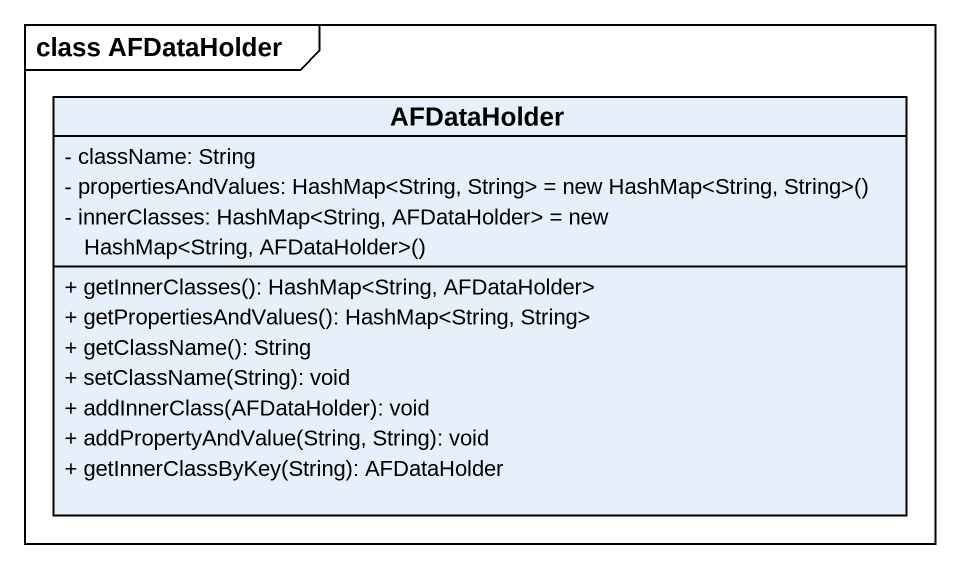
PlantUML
@startuml
mainframe class AFDataHolder
hide circle
hide empty members
skinparam classAttributeIconSize 0
class AFDataHolder {
  - className: String
  {field} - propertiesAndValues: HashMap<String, String> = new HashMap<String, String>()
  {field} - innerClasses: HashMap<String, AFDataHolder> = new HashMap<String, AFDataHolder>()
  + getInnerClasses(): HashMap<String, AFDataHolder>
  + getPropertiesAndValues(): HashMap<String, String>
  + getClassName(): String
  + setClassName(String): void
  + addInnerClass(AFDataHolder): void
  + addPropertyAndValue(String, String): void
  + getInnerClassByKey(String): AFDataHolder
}
@enduml
